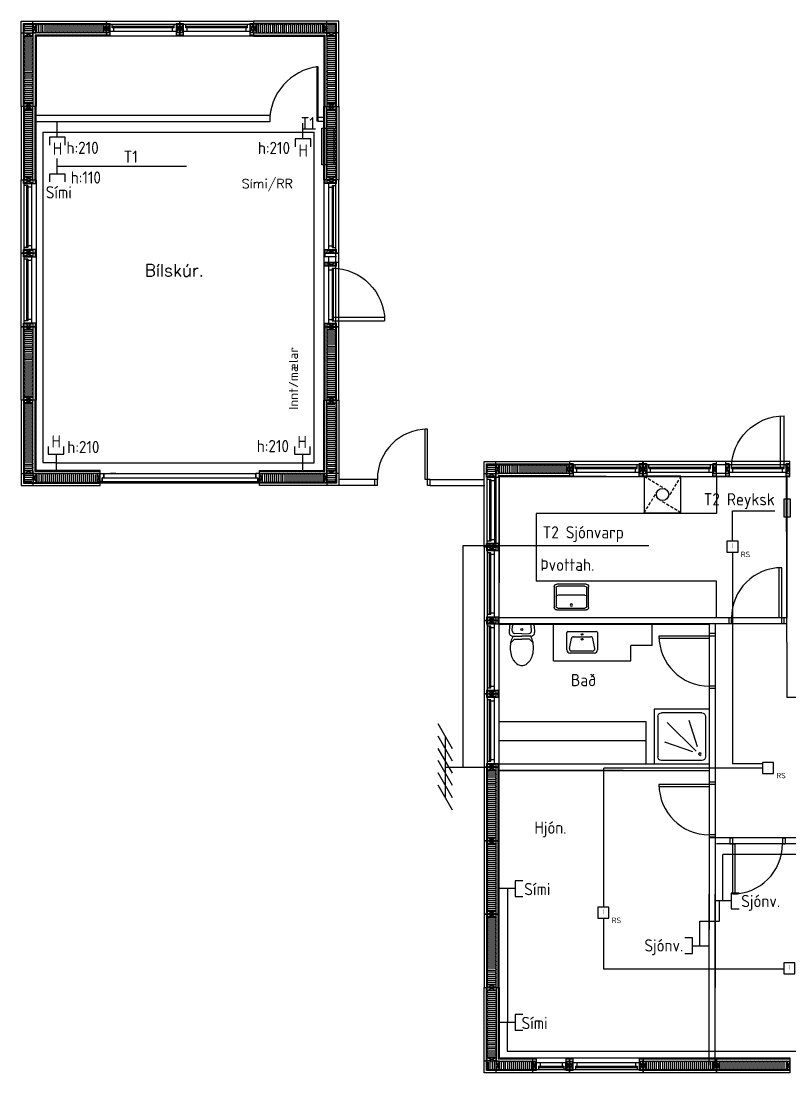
# Model space of a CAD drawing. Header units: inches. Extents: x -533180 to -137302, y 73174 to 405541.
# Drawn here: x -320145 to -307585, y 86138 to 103328 of the extents above; entities that cross this region are included whole.
import ezdxf

# ---------------------------------------------------------------- set-up
doc = ezdxf.new("R2010")
doc.units = ezdxf.units.IN
doc.header["$LTSCALE"] = 100
doc.header["$MEASUREMENT"] = 0
doc.linetypes.add('DASHED', pattern=[0.75, 0.5, -0.25])
doc.layers.get('0').update_dxf_attribs({"linetype": 'CONTINUOUS'})
doc.layers.get('DEFPOINTS').update_dxf_attribs({"linetype": 'CONTINUOUS'})
for name, color, linetype in [('A-INNRE', 2, 'CONTINUOUS'), ('DETAIL', 2, 'CONTINUOUS'), ('GLU_SNID', 7, 'CONTINUOUS'), ('GLUGGAR', 1, 'CONTINUOUS'), ('HUSGOGN', 2, 'CONTINUOUS'), ('INNIH', 6, 'CONTINUOUS'), ('INNIVEGGIR', 2, 'CONTINUOUS'), ('LAYER01', 7, 'CONTINUOUS'), ('LAYER10', 7, 'CONTINUOUS'), ('MÁLSETNING', 240, 'CONTINUOUS'), ('RAFLAGNIR', 4, 'CONTINUOUS'), ('Smáatriði', 4, 'CONTINUOUS'), ('Smáspenna', 7, 'CONTINUOUS'), ('SNI-DEI', 7, 'CONTINUOUS'), ('TAFLAOGSNID', 7, 'CONTINUOUS'), ('TEKST', 2, 'CONTINUOUS'), ('TEKSTI', 2, 'CONTINUOUS'), ('TIMBUR-EINING', 2, 'CONTINUOUS'), ('ULL', 6, 'CONTINUOUS'), ('UTVEGGIR', 2, 'CONTINUOUS'), ('VEGGIR', 1, 'CONTINUOUS'), ('VINDUER', 1, 'CONTINUOUS')]:
    doc.layers.add(name, color=color, linetype=linetype)
doc.layers.get('LAYER01').off()
doc.layers.get('MÁLSETNING').off()
doc.styles.add('ICAD-1', font='simplex', dxfattribs={"height": 200})
doc.styles.add('ROMANS', font='romans.shx', dxfattribs={"height": 200})
doc.styles.get("Standard").update_dxf_attribs({"font": 'isocp.shx'})

# ---------------------------------------------------------------- blocks, each defined once
blk = doc.blocks.new('HURDIR')
at = {"layer": 'INNIH', "color": 2}
for p, q in [((-100, 0), (-100, -80)), ((0, 0), (-100, 0)), ((0, 0), (0, -40)), ((-920, -40), (-920, -80)), ((-100, -40), (-920, -40)), ((-100, -80), (-920, -80)), ((0, -40), (-100, -40)), ((-100, -860), (-100, -900)), ((0, -860), (-100, -860)), ((0, -900), (-100, -900)), ((0, -860), (0, -900))]:
    blk.add_line(p, q, dxfattribs=at)
blk.add_arc((-100, -40), 820, 180, 270, dxfattribs=at)
blk = doc.blocks.new('SVG')
for p, q in [((-280, -40), (-280, 300)), ((-250, -20), (-250, 280)), ((-240, 340), (240, 340)), ((-220, 310), (220, 310)), ((250, 280), (250, -20)), ((280, 300), (280, -40)), ((-220, 163), (220, 163)), ((240, -80), (-240, -80)), ((220, -50), (-220, -50))]:
    blk.add_line(p, q)
blk.add_circle((0, 0), 20)
for centre, radius, start, end in [((-240, 300), 40, 90, 180), ((-220, 280), 30, 90, 180), ((220, 280), 30, 0, 90), ((240, 300), 40, 0, 90), ((-220, 133), 30, 90, 180), ((220, 133), 30, 0, 90), ((-240, -40), 40, 180, 270), ((-220, -20), 30, 180, 270), ((220, -20), 30, 270, 360), ((240, -40), 40, 270, 360)]:
    blk.add_arc(centre, radius, start, end)
blk = doc.blocks.new('EIN-200')
for p, q in [((177, 91), (23, 91)), ((177, 46), (23, 46))]:
    blk.add_line(p, q)
for centre, start, end in [((23, 68), 90, 270), ((177, 23), 270, 90)]:
    blk.add_arc(centre, 22.8, start, end)
blk = doc.blocks.new('EIN1200')
at = {"layer": 'TIMBUR-EINING'}
for p, q in [((0, 245), (1200, 245)), ((0, 0), (0, 245)), ((0, 195), (1200, 195)), ((50, 50), (50, 195)), ((1150, 195), (1150, 50)), ((1200, 245), (1200, 0)), ((1200, 50), (0, 50)), ((1200, 0), (0, 0))]:
    blk.add_line(p, q, dxfattribs=at)
at = {"layer": 'ULL'}
for p, q in [((0, 230), (1200, 230)), ((0, 195), (50, 50)), ((50, 195), (0, 50)), ((1102, 178), (1102, 66)), ((1135, 178), (1135, 66)), ((1150, 195), (1200, 50)), ((1200, 195), (1150, 50)), ((1200, 38), (0, 38))]:
    blk.add_line(p, q, dxfattribs=at)
for centre, start, end in [((1151, 178), 94.421, 180), ((1118, 66), 180, 0)]:
    blk.add_arc(centre, 16.4, start, end, dxfattribs=at)
at = {"layer": 'ULL', "color": 1, "linetype": 'Continuous', "xscale": 0.7200000000000001, "yscale": 0.7200000000000001, "zscale": 0.7200000000000001, "rotation": 90}
for p in [(118, 50), (184, 50), (249, 50), (315, 50), (381, 50), (446, 50), (512, 50), (577, 50), (643, 50), (709, 50), (774, 50), (840, 50), (905, 50), (971, 50), (1036, 50), (1102, 50)]:
    blk.add_blockref('EIN-200', p, dxfattribs=at)
blk = doc.blocks.new('EIN1200-GL')
at = {"layer": 'GLU_SNID', "color": 2}
for p, q in [((60, 38), (60, 245)), ((1140, 245), (1140, 38)), ((60, 170), (1140, 170)), ((1140, 50), (60, 50))]:
    blk.add_line(p, q, dxfattribs=at)
at = {"layer": 'TIMBUR-EINING'}
for p, q in [((0, 245), (1200, 245)), ((0, 0), (0, 245)), ((0, 195), (60, 195)), ((1140, 195), (1200, 195)), ((1200, 245), (1200, 0)), ((1200, 50), (0, 50)), ((1200, 0), (0, 0))]:
    blk.add_line(p, q, dxfattribs=at)
at = {"layer": 'TIMBUR-EINING', "color": 2}
for p, q in [((50, 50), (50, 195)), ((1150, 195), (1150, 50))]:
    blk.add_line(p, q, dxfattribs=at)
at = {"layer": 'ULL'}
for p, q in [((0, 230), (60, 230)), ((0, 195), (50, 50)), ((50, 195), (0, 50)), ((1140, 230), (1200, 230)), ((1150, 195), (1200, 50)), ((1200, 195), (1150, 50)), ((60, 38), (0, 38)), ((95, 110), (1105, 110)), ((95, 110), (95, 50)), ((95, 90), (1105, 90)), ((120, 170), (120, 110)), ((1080, 170), (1080, 110)), ((1105, 110), (1105, 50)), ((1200, 38), (1140, 38))]:
    blk.add_line(p, q, dxfattribs=at)
blk = doc.blocks.new('EIN1050-HURÐ')
at = {"layer": 'GLU_SNID', "color": 2}
for p, q in [((60, 38), (60, 245)), ((990, 245), (990, 38)), ((990, 50), (0, 50)), ((60, 170), (990, 170)), ((895, 110), (895, -750)), ((955, 110), (955, -750))]:
    blk.add_line(p, q, dxfattribs=at)
at = {"layer": 'GLU_SNID', "color": 1}
for p, q in [((95, 110), (95, 50)), ((955, 110), (955, 50))]:
    blk.add_line(p, q, dxfattribs=at)
at = {"layer": 'GLU_SNID', "color": 2}
blk.add_arc((955, 110), 860, 180, 270, dxfattribs=at)
at = {"layer": 'TIMBUR-EINING'}
for p, q in [((0, 245), (1050, 245)), ((0, 0), (0, 245)), ((0, 195), (60, 195)), ((990, 195), (1050, 195)), ((1050, 245), (1050, 0)), ((1050, 50), (0, 50)), ((1050, 0), (0, 0))]:
    blk.add_line(p, q, dxfattribs=at)
at = {"layer": 'TIMBUR-EINING', "color": 2}
for p, q in [((50, 50), (50, 195)), ((1000, 195), (1000, 50))]:
    blk.add_line(p, q, dxfattribs=at)
at = {"layer": 'ULL'}
for p, q in [((0, 230), (60, 230)), ((0, 195), (50, 50)), ((50, 195), (0, 50)), ((990, 230), (1050, 230)), ((1000, 195), (1050, 50)), ((1050, 195), (1000, 50)), ((60, 38), (0, 38)), ((95, 110), (955, 110)), ((95, 90), (955, 90)), ((120, 170), (120, 110)), ((930, 170), (930, 110)), ((1050, 38), (990, 38))]:
    blk.add_line(p, q, dxfattribs=at)
blk = doc.blocks.new('VSG')
for p, q in [((-41, 201), (67, 207)), ((240, 182), (180, 122)), ((-70, 0), (-70, 171)), ((-70, 0), (-70, -171)), ((40, 157), (-42, 152)), ((90, 0), (83, 119)), ((90, 0), (83, -119)), ((130, 147), (130, 0)), ((130, -147), (130, 0)), ((180, 122), (180, 0)), ((180, -122), (180, 0)), ((40, -157), (-42, -152)), ((244, -186), (180, -122)), ((-41, -201), (67, -207))]:
    blk.add_line(p, q)
blk.add_circle((20, 0), 15)
for centre, radius, start, end in [((-40, 171), 30, 92.8624, 180), ((70, 147), 60, 0, 92.8624), ((286, -127), 313, 105.1833, 119.9932), ((320, -251), 441, 90, 105.1833), ((320, -251), 441, 74.8167, 90), ((354, -127), 313, 56.7683, 74.8167), ((-40, 122), 30, 93.5763, 180), ((43, 117), 40, 3.5763, 93.5763), ((405, -49), 219, 32.3019, 56.7683), ((483, 0), 127, 0, 32.3019), ((483, 0), 127, 327.6981, 0), ((-40, -122), 30, 180, 266.4237), ((-40, -171), 30, 180, 267.1376), ((43, -117), 40, 266.4237, 356.4237), ((70, -147), 60, 267.1376, 0), ((305, 156), 348, 239.6886, 254.8167), ((354, 127), 313, 285.1833, 303.2317), ((405, 49), 219, 303.2317, 327.6981), ((301, 139), 329, 254.8167, 273.3588), ((320, 251), 441, 270, 285.1833)]:
    blk.add_arc(centre, radius, start, end)
blk = doc.blocks.new('HL560G')
for p, q in [((-280, -130), (-280, 210)), ((-220, 270), (220, 270)), ((-192, 230), (192, 230)), ((280, 210), (280, -130)), ((-232, 183), (-196, -17)), ((232, 183), (196, -17)), ((260, -150), (-260, -150)), ((157, -50), (-157, -50))]:
    blk.add_line(p, q)
for centre, radius in [((0, 0), 17.5), ((0, -95), 15)]:
    blk.add_circle(centre, radius)
for centre, radius, start, end in [((-220, 210), 60, 90, 180), ((-192, 190), 40, 90, 190), ((192, 190), 40, 350, 90), ((220, 210), 60, 0, 90), ((-260, -130), 20, 180, 270), ((-157, -10), 40, 190, 270), ((157, -10), 40, 270, 350), ((260, -130), 20, 270, 360)]:
    blk.add_arc(centre, radius, start, end)
blk = doc.blocks.new('POSTUR')
at = {"layer": 'ULL'}
for p, q in [((0, 0), (0, 130)), ((0, 130), (60, 130)), ((30, 0), (0, 0)), ((30, 60), (30, 0)), ((60, 60), (30, 60)), ((30, 0), (30, 60)), ((60, 60), (30, 60)), ((60, 130), (60, 60)), ((60, 60), (60, 130))]:
    blk.add_line(p, q, dxfattribs=at)
blk = doc.blocks.new('EIN1200-1200-UDHORN')
at = {"layer": 'TIMBUR-EINING'}
for p, q in [((-1395, 0), (-1395, 1395)), ((-1395, 1395), (-1150, 1395)), ((-1345, 50), (-1345, 1395)), ((-1200, 1395), (-1200, 195)), ((-1150, 1395), (-1150, 245)), ((-1345, 1345), (-1200, 1345)), ((-1150, 195), (-1395, 195)), ((-1200, 245), (-1345, 245)), ((-1200, 0), (-1200, 245)), ((-1200, 195), (0, 195)), ((-1150, 245), (0, 245)), ((-1150, 50), (-1150, 195)), ((-50, 195), (-50, 50)), ((0, 245), (0, 0)), ((0, 0), (-1395, 0)), ((0, 50), (-1345, 50))]:
    blk.add_line(p, q, dxfattribs=at)
at = {"layer": 'ULL'}
for p, q in [((-1357, 38), (-1357, 1395)), ((-1200, 1395), (-1345, 1345)), ((-1200, 1345), (-1345, 1395)), ((-1165, 1395), (-1165, 230)), ((-1200, 245), (-1345, 195)), ((-1200, 195), (-1345, 245)), ((-1217, 293), (-1329, 293)), ((-1217, 260), (-1329, 260)), ((-1200, 195), (-1150, 50)), ((-1150, 195), (-1200, 50)), ((-1165, 230), (0, 230)), ((-98, 178), (-98, 66)), ((-65, 178), (-65, 66)), ((-50, 195), (0, 50)), ((0, 195), (-50, 50)), ((0, 38), (-1357, 38))]:
    blk.add_line(p, q, dxfattribs=at)
for centre, start, end in [((-1329, 277), 90, 270), ((-49, 178), 94.421, 180), ((-82, 66), 180, 0)]:
    blk.add_arc(centre, 16.4, start, end, dxfattribs=at)
at = {"layer": 'ULL', "color": 1}
blk.add_arc((-1217, 244), 16.4, 4.421, 90, dxfattribs=at)
at = {"layer": 'ULL', "color": 1, "linetype": 'Continuous', "xscale": 0.7200000000000001, "yscale": 0.7200000000000001, "zscale": 0.7200000000000001}
for p in [(-1345, 1277), (-1345, 1211), (-1345, 1146), (-1345, 1080), (-1345, 1014), (-1345, 949), (-1345, 883), (-1345, 818), (-1345, 752), (-1345, 686), (-1345, 621), (-1345, 555), (-1345, 490), (-1345, 424), (-1345, 359), (-1345, 293)]:
    blk.add_blockref('EIN-200', p, dxfattribs=at)
at = {"layer": 'ULL', "color": 1, "linetype": 'Continuous', "xscale": 0.7200000000000001, "yscale": 0.7200000000000001, "zscale": 0.7200000000000001, "rotation": 90}
for p in [(-1267, 50), (-1201, 50), (-1082, 50), (-1016, 50), (-951, 50), (-885, 50), (-819, 50), (-754, 50), (-688, 50), (-623, 50), (-557, 50), (-491, 50), (-426, 50), (-360, 50), (-295, 50), (-229, 50), (-164, 50), (-98, 50)]:
    blk.add_blockref('EIN-200', p, dxfattribs=at)
blk = doc.blocks.new('SB_900')
for p, q in [((0, 0), (0, -900)), ((900, 0), (0, 0)), ((900, 0), (900, -900)), ((60, -120), (60, -780)), ((780, -60), (120, -60)), ((840, -120), (840, -780)), ((366, -732), (210, -270)), ((680, -689), (216, -212)), ((720, -334), (292, -196)), ((780, -840), (120, -840)), ((900, -900), (0, -900))]:
    blk.add_line(p, q)
blk.add_circle((167, -151), 21.6)
for centre, start, end in [((120, -120), 90, 180), ((780, -120), 0, 90), ((120, -780), 180, 270), ((780, -780), 270, 0)]:
    blk.add_arc(centre, 60, start, end)
blk = doc.blocks.new('TVVEL')
at = {"linetype": 'DASHED'}
for p, q in [((0, 600), (352, 385)), ((600, 600), (385, 248)), ((0, 0), (215, 352)), ((600, 0), (248, 215))]:
    blk.add_line(p, q, dxfattribs=at)
for p, q in [((600, 600), (0, 600)), ((0, 600), (0, 0)), ((600, 0), (600, 600)), ((0, 0), (600, 0))]:
    blk.add_line(p, q)
blk.add_circle((300, 300), 100)
blk = doc.blocks.new('EIN1200-1200-UDH-GL')
at = {"layer": 'GLU_SNID', "color": 2}
for p, q in [((-1313, 2191), (-1520, 2191)), ((-1508, 2191), (-1508, 1111)), ((-1388, 1111), (-1388, 2191)), ((-1520, 1111), (-1313, 1111))]:
    blk.add_line(p, q, dxfattribs=at)
at = {"layer": 'TIMBUR-EINING'}
for p, q in [((-1558, 2251), (-1558, 856)), ((-1313, 2251), (-1558, 2251)), ((-1508, 2251), (-1508, 906)), ((-1363, 1051), (-1363, 2251)), ((-1313, 1101), (-1313, 2251)), ((-1363, 2201), (-1508, 2201)), ((-1558, 1051), (-1313, 1051)), ((-1508, 1101), (-1363, 1101)), ((-1363, 1101), (-1363, 856)), ((-163, 1051), (-1363, 1051)), ((-163, 1101), (-1313, 1101)), ((-1313, 1051), (-1313, 906)), ((-213, 906), (-213, 1051)), ((-163, 856), (-163, 1101)), ((-1508, 906), (-163, 906)), ((-1558, 856), (-163, 856))]:
    blk.add_line(p, q, dxfattribs=at)
at = {"layer": 'TIMBUR-EINING', "color": 1}
blk.add_line((-1520, 2251), (-1520, 2191), dxfattribs=at)
at = {"layer": 'TIMBUR-EINING', "color": 2}
for p, q in [((-1363, 2201), (-1508, 2201)), ((-1508, 1101), (-1363, 1101))]:
    blk.add_line(p, q, dxfattribs=at)
at = {"layer": 'ULL'}
for p, q in [((-1363, 2201), (-1508, 2251)), ((-1363, 2251), (-1508, 2201)), ((-1328, 2191), (-1328, 2251)), ((-1448, 2156), (-1508, 2156)), ((-1468, 1146), (-1468, 2156)), ((-1448, 1146), (-1448, 2156)), ((-1388, 2131), (-1448, 2131)), ((-1520, 1111), (-1520, 894)), ((-1448, 1146), (-1508, 1146)), ((-1363, 1051), (-1508, 1101)), ((-1363, 1101), (-1508, 1051)), ((-1388, 1171), (-1448, 1171)), ((-1313, 1051), (-1363, 906)), ((-1363, 1051), (-1313, 906)), ((-1328, 1086), (-1328, 1111)), ((-163, 1086), (-1328, 1086)), ((-1298, 1033), (-1298, 922)), ((-1266, 1033), (-1266, 922)), ((-163, 1051), (-213, 906)), ((-213, 1051), (-163, 906)), ((-1520, 894), (-163, 894))]:
    blk.add_line(p, q, dxfattribs=at)
for centre, start, end in [((-1315, 1033), 0, 85.579), ((-1282, 922), 180, 0)]:
    blk.add_arc(centre, 16.4, start, end, dxfattribs=at)
at = {"layer": 'ULL', "color": 1, "linetype": 'Continuous', "xscale": -0.7200000000000001, "yscale": 0.7200000000000001, "zscale": 0.7200000000000001}
for p, rotation in [((-1508, 1050), 180), ((-1266, 906), 270), ((-1200, 906), 270), ((-1134, 906), 270), ((-1069, 906), 270), ((-1003, 906), 270), ((-938, 906), 270), ((-872, 906), 270), ((-806, 906), 270), ((-741, 906), 270), ((-675, 906), 270), ((-610, 906), 270), ((-544, 906), 270), ((-479, 906), 270), ((-413, 906), 270), ((-347, 906), 270), ((-282, 906), 270), ((-1508, 984), 180)]:
    blk.add_blockref('EIN-200', p, dxfattribs=dict(at, rotation=rotation))
blk = doc.blocks.new('EIN600-GL')
at = {"layer": 'GLU_SNID', "color": 2}
for p, q in [((60, 38), (60, 245)), ((540, 245), (540, 38)), ((60, 170), (540, 170)), ((540, 50), (60, 50))]:
    blk.add_line(p, q, dxfattribs=at)
at = {"layer": 'TIMBUR-EINING'}
for p, q in [((0, 245), (600, 245)), ((0, 0), (0, 245)), ((0, 195), (60, 195)), ((540, 195), (600, 195)), ((600, 245), (600, 0)), ((600, 50), (0, 50)), ((600, 0), (0, 0))]:
    blk.add_line(p, q, dxfattribs=at)
at = {"layer": 'TIMBUR-EINING', "color": 2}
for p, q in [((50, 50), (50, 195)), ((550, 195), (550, 50))]:
    blk.add_line(p, q, dxfattribs=at)
at = {"layer": 'ULL'}
for p, q in [((0, 230), (60, 230)), ((0, 195), (50, 50)), ((50, 195), (0, 50)), ((540, 230), (600, 230)), ((550, 195), (600, 50)), ((600, 195), (550, 50)), ((60, 38), (0, 38)), ((95, 110), (505, 110)), ((95, 110), (95, 50)), ((95, 90), (505, 90)), ((120, 170), (120, 110)), ((480, 170), (480, 110)), ((505, 110), (505, 50)), ((600, 38), (540, 38))]:
    blk.add_line(p, q, dxfattribs=at)
blk = doc.blocks.new('SHUSTAF-G1')
at = {"layer": 'LAYER10', "color": 7, "linetype": 'Continuous'}
blk.add_lwpolyline([(1152, 1270), (1152, 1240), (1142, 1240), (1142, 1270)], close=True, dxfattribs=at)
for points in [[(1152, 1270), (1142, 1270), (1142, 1240)], [(1152, 1270), (1152, 1240), (1142, 1240)]]:
    blk.add_solid(points, dxfattribs=at)
blk = doc.blocks.new('Shustafl')
at = {"layer": 'LAYER10'}
blk.add_blockref('SHUSTAF-G1', (-1145, -1255), dxfattribs=at)
blk = doc.blocks.new('Loftn')
at = {"layer": 'TAFLAOGSNID', "color": 0, "linetype": 'Continuous'}
for points in [[(-1469, -465), (-1062, -230)], [(-1269, -465), (-862, -230)], [(-1069, -465), (-662, -230)], [(-869, -465), (-462, -230)], [(-669, -465), (-262, -230)], [(-469, -465), (-62, -230)], [(-1266, -348), (-266, -348)], [(-766, -348), (-766, -990)]]:
    blk.add_lwpolyline(points, dxfattribs=at)
blk = doc.blocks.new('RSKINJ-G1')
at = {"layer": 'LAYER10', "color": 7, "linetype": 'Continuous'}
blk.add_lwpolyline([(-27.7, 1575.9), (-27.7, 1557.9), (-9.7, 1557.9), (-9.7, 1575.9)], close=True, dxfattribs=at)
at = {"layer": 'LAYER10', "color": 7, "linetype": 'Continuous', "const_width": 0.25}
blk.add_lwpolyline([(-18.7, 1572.5), (-18.7, 1564.6)], dxfattribs=at)
at = {"layer": 'LAYER10', "color": 7, "linetype": 'Continuous', "const_width": 0.125}
blk.add_lwpolyline([(-18.9, 1561.2, 1), (-18.4, 1561.2, 1)], format="xyb", close=True, dxfattribs=at)
at = {"layer": 'LAYER10', "color": 1, "linetype": 'Continuous'}
blk.add_text('RS', height=9, dxfattribs=at).set_placement((-5.2, 1550))
blk = doc.blocks.new('Rskinj')
at = {"layer": 'LAYER01'}
blk.add_blockref('RSKINJ-G1', (14, -1565), dxfattribs=at)

msp = doc.modelspace()

# ---------------------------------------------------------------- linework, layer by layer
at = {"layer": 'DEFPOINTS', "color": 0, "linetype": 'ByBlock'}
msp.add_point((-316250.4, 95932.7), dxfattribs=at)
at = {"layer": 'GLU_SNID', "color": 2}
for p, q in [((-314993.4, 99472.7), (-315200.4, 99472.7)), ((-315125.4, 99472.7), (-315125.4, 98392.7)), ((-315005.4, 98392.7), (-315005.4, 99472.7))]:
    msp.add_line(p, q, dxfattribs=at)
at = {"layer": 'GLUGGAR'}
for p, q in [((-318594.3, 95932.7), (-318683.7, 95932.7)), ((-316250.4, 95782.7), (-316250.4, 95932.7))]:
    msp.add_line(p, q, dxfattribs=at)
at = {"layer": 'INNIVEGGIR'}
for p, q in [((-315306.5, 101691.5), (-315306.5, 102590.2)), ((-315292.6, 101682.7), (-315292.6, 102581.5)), ((-316083, 101782.7), (-319910.7, 101782.7)), ((-316083, 101682.7), (-319910.7, 101682.7)), ((-315292.1, 101757.6), (-315214.2, 101757.6)), ((-315292.1, 101690.9), (-315203.1, 101690.9)), ((-307645.1, 95882.7), (-307634, 92274.5)), ((-312335.4, 91882.4), (-309940.8, 91882.4)), ((-309940.8, 91882.4), (-309940.8, 91184.6)), ((-309940.8, 91567.9), (-312335.4, 91567.9))]:
    msp.add_line(p, q, dxfattribs=at)
msp.add_arc((-315183, 101688.2), 900, 96.99944, 180.34832, dxfattribs=at)
at = {"layer": 'RAFLAGNIR', "color": 2}
for p, q in [((-314364.5, 95837.7), (-314953.7, 95837.7)), ((-313464.5, 95837.7), (-312582.4, 95837.7)), ((-314364.5, 95737.7), (-314955.4, 95737.7)), ((-313464.5, 95737.7), (-312566.9, 95737.7))]:
    msp.add_line(p, q, dxfattribs=at)
at = {"layer": 'Smáatriði', "lineweight": 30}
for p, q in [((-308521.7, 94823.9), (-308521.7, 95325.2)), ((-308521.7, 95325.2), (-307832.8, 95325.2)), ((-308524.5, 94644.7), (-308524.5, 91191.4)), ((-310627.3, 88848.7), (-310627.3, 91116.5)), ((-308033.7, 91116.5), (-310627.3, 91116.5)), ((-308028.6, 91191.4), (-308524.5, 91191.4)), ((-310629.1, 88665.9), (-310629.1, 87835.7)), ((-307686, 87835.7), (-310629.1, 87835.7))]:
    msp.add_line(p, q, dxfattribs=at)
at = {"layer": 'Smáatriði'}
for p, q in [((-311446.4, 92874.5), (-311446.4, 93474.5)), ((-309834, 93124.5), (-309834, 93474.5)), ((-310184, 92874.5), (-310184, 93124.5)), ((-309834, 93124.5), (-310184, 93124.5)), ((-311446.4, 92874.5), (-310184, 92874.5))]:
    msp.add_line(p, q, dxfattribs=at)
at = {"layer": 'Smáspenna', "lineweight": 30}
for p, q in [((-319553.6, 101428.3), (-319553.6, 101684.3)), ((-315539.7, 101402.2), (-315539.7, 101658.2)), ((-319425.6, 101428.3), (-319681.6, 101428.3)), ((-319681.6, 101428.3), (-319681.6, 101300.3)), ((-319425.6, 101300.3), (-319425.6, 101428.3)), ((-315411.7, 101402.2), (-315667.7, 101402.2)), ((-315667.7, 101402.2), (-315667.7, 101274.2)), ((-315411.7, 101274.2), (-315411.7, 101402.2)), ((-319553.6, 100827.1), (-319553.6, 101083.1)), ((-319425.6, 100827.1), (-319681.6, 100827.1)), ((-319681.6, 100827.1), (-319681.6, 100699.1)), ((-319425.6, 100699.1), (-319425.6, 100827.1)), ((-319700.2, 96377.5), (-319700.2, 96249.5)), ((-319444.2, 96249.5), (-319444.2, 96377.5)), ((-315676, 96377.5), (-315676, 96249.5)), ((-315420, 96249.5), (-315420, 96377.5)), ((-319700.2, 96249.5), (-319444.2, 96249.5)), ((-319572.2, 96249.5), (-319572.2, 95993.5)), ((-315676, 96249.5), (-315420, 96249.5)), ((-315548, 96249.5), (-315548, 95993.5)), ((-311945.7, 89278.5), (-312073.7, 89278.5)), ((-312073.7, 89278.5), (-312073.7, 89022.5)), ((-312073.7, 89150.5), (-312329.7, 89150.5)), ((-312200, 89151.3), (-312200, 86962.9)), ((-308415.8, 89077.6), (-308543.8, 89077.6)), ((-308543.8, 89077.6), (-308543.8, 88821.6)), ((-312073.7, 89022.5), (-311945.7, 89022.5)), ((-308543.8, 88949.6), (-308799.8, 88949.6)), ((-308543.8, 88821.6), (-308415.8, 88821.6)), ((-309175.1, 88343.3), (-309303.1, 88343.3)), ((-309175.1, 88087.3), (-309175.1, 88343.3)), ((-309175.1, 88215.3), (-308919.1, 88215.3)), ((-309303.1, 88087.3), (-309175.1, 88087.3)), ((-311945.7, 87090.6), (-312073.7, 87090.6)), ((-312073.7, 87090.6), (-312073.7, 86834.6)), ((-312073.7, 86962.6), (-312329.7, 86962.6)), ((-312202.3, 86965.3), (-312202.3, 86496)), ((-312073.7, 86834.6), (-311945.7, 86834.6)), ((-312202.3, 86496), (-306598.7, 86496))]:
    msp.add_line(p, q, dxfattribs=at)
at = {"layer": 'Smáspenna', "color": 80, "lineweight": 30}
for p, q in [((-319789.2, 101509.8), (-319789.2, 96112.3)), ((-319789.2, 101509.8), (-315356.4, 101509.8)), ((-315539.1, 101564.3), (-315336.9, 101564.3)), ((-315356.4, 96110.6), (-315356.4, 101509.8)), ((-319553.1, 100956.2), (-317440.9, 100956.2)), ((-319789.2, 96112.3), (-319574.4, 96112.3)), ((-319572.2, 96110.6), (-315550.2, 96110.6)), ((-315550.2, 96110.6), (-315356.4, 96110.6))]:
    msp.add_line(p, q, dxfattribs=at)
at = {"layer": 'Smáspenna', "color": 142, "lineweight": 30}
for p, q in [((-312923.6, 91134.3), (-312923.6, 94756.6)), ((-312923.6, 94756.6), (-309889.2, 94756.6)), ((-308679.2, 88950.3), (-308679.2, 89706.8)), ((-307054.1, 89706.8), (-308679.2, 89706.8)), ((-308733.2, 88619.6), (-308733.2, 88948.5)), ((-309058.2, 88216.7), (-309058.2, 88619.6)), ((-309058.2, 88619.6), (-308733.2, 88619.6))]:
    msp.add_line(p, q, dxfattribs=at)
at = {"layer": 'SNI-DEI', "color": 1}
for p, q in [((-319950.4, 97082.7), (-320095.4, 97132.7)), ((-319950.4, 97132.7), (-320095.4, 97082.7)), ((-312385.1, 87532.7), (-312530.1, 87482.7)), ((-312385.1, 87482.7), (-312530.1, 87532.7)), ((-312385.1, 86382.7), (-312530.1, 86332.7)), ((-312385.1, 86332.7), (-312530.1, 86382.7)), ((-312385.1, 86332.7), (-312335.1, 86187.7)), ((-312335.1, 86332.7), (-312385.1, 86187.7)), ((-311235.1, 86332.7), (-311185.1, 86187.7)), ((-311185.1, 86332.7), (-311235.1, 86187.7))]:
    msp.add_line(p, q, dxfattribs=at)
at = {"layer": 'TEKST'}
for p, q in [((-308635.1, 96127.7), (-308785.1, 96127.7)), ((-308635.1, 96077.7), (-308785.1, 96077.7)), ((-308635.1, 95932.7), (-308785.1, 95932.7)), ((-310802.8, 95882.7), (-307632.8, 95882.7)), ((-308635.1, 95882.7), (-308785.1, 95882.7)), ((-308783, 95882.7), (-308783, 95282.7)), ((-308783, 93576.1), (-308783, 94176.1)), ((-309504, 86382.7), (-308904, 86382.7))]:
    msp.add_line(p, q, dxfattribs=at)
for points in [[(-310585.1, 95882.7), (-312332.3, 95882.7), (-312332.3, 94147.7)], [(-311185.1, 95882.7), (-312332.3, 95882.7), (-312332.3, 94175.7)], [(-309985.1, 95882.7), (-307635.6, 95882.7), (-307635.6, 94732.7)], [(-308783, 95282.7), (-311732.3, 95282.7), (-311732.3, 94175.7)]]:
    msp.add_lwpolyline(points, dxfattribs=at)
for points in [[(-312332.3, 95882.7), (-307634, 95882.7), (-307634, 93576.1), (-312332.3, 93576.1)], [(-312335.1, 93472.7), (-308904, 93472.7), (-308904, 91182.7), (-312335.1, 91182.7)]]:
    msp.add_lwpolyline(points, close=True, dxfattribs=at)
at = {"layer": 'TEKSTI'}
for p, q in [((-308783, 94176.1), (-311732.3, 94176.1)), ((-307634, 93576.1), (-312335.1, 93576.1)), ((-307634, 93474.5), (-312335.1, 93474.5)), ((-308904, 93474.5), (-308904, 88476.1)), ((-308804, 93474.5), (-308804, 87532.7)), ((-305088.1, 92274.5), (-307634, 92274.5)), ((-308904, 91182.7), (-312335.1, 91182.7)), ((-312335.1, 90482.7), (-312335.1, 91082.7)), ((-312335.1, 91082.7), (-308904, 91082.7)), ((-310306.8, 91082.7), (-312335.1, 91082.7)), ((-306264, 89982.7), (-308904, 89982.7)), ((-303864, 89882.7), (-308783, 89882.7)), ((-308904, 86382.7), (-308904, 88732.7))]:
    msp.add_line(p, q, dxfattribs=at)
at = {"layer": 'TIMBUR-EINING'}
for p, q in [((-314955.4, 99532.7), (-315200.4, 99532.7)), ((-315200.4, 99532.7), (-315200.4, 98332.7)), ((-315005.4, 98332.7), (-315005.4, 99532.7)), ((-314955.4, 98332.7), (-314955.4, 99532.7)), ((-320145.4, 97132.7), (-320145.4, 95737.7)), ((-319900.4, 97132.7), (-320145.4, 97132.7)), ((-320095.4, 97132.7), (-320095.4, 95787.7)), ((-319950.4, 95932.7), (-319950.4, 97132.7)), ((-319900.4, 95982.7), (-319900.4, 97132.7)), ((-315200.4, 95982.7), (-315200.4, 97132.7)), ((-315200.4, 97132.7), (-314955.4, 97132.7)), ((-315150.4, 95932.7), (-315150.4, 97132.7)), ((-315005.4, 97132.7), (-315005.4, 95787.7)), ((-314955.4, 97132.7), (-314955.4, 95737.7)), ((-319950.4, 97082.7), (-320095.4, 97082.7)), ((-315150.4, 97082.7), (-315005.4, 97082.7)), ((-320145.4, 95932.7), (-319900.4, 95932.7)), ((-320095.4, 95982.7), (-319950.4, 95982.7)), ((-319950.4, 95982.7), (-319950.4, 95737.7)), ((-318850.4, 95932.7), (-319950.4, 95932.7)), ((-318850.4, 95982.7), (-319900.4, 95982.7)), ((-319900.4, 95932.7), (-319900.4, 95787.7)), ((-318900.4, 95787.7), (-318900.4, 95932.7)), ((-318850.4, 95737.7), (-318850.4, 95982.7)), ((-316250.4, 95982.7), (-315200.4, 95982.7)), ((-316250.4, 95737.7), (-316250.4, 95982.7)), ((-316250.4, 95932.7), (-315150.4, 95932.7)), ((-316200.4, 95787.7), (-316200.4, 95932.7)), ((-314955.4, 95932.7), (-315200.4, 95932.7)), ((-315200.4, 95932.7), (-315200.4, 95787.7)), ((-315005.4, 95982.7), (-315150.4, 95982.7)), ((-315150.4, 95982.7), (-315150.4, 95737.7)), ((-320095.4, 95787.7), (-318850.4, 95787.7)), ((-315005.4, 95787.7), (-316250.4, 95787.7)), ((-320145.4, 95737.7), (-318850.4, 95737.7)), ((-314955.4, 95737.7), (-316250.4, 95737.7)), ((-312580.1, 86137.7), (-312580.1, 87532.7)), ((-312580.1, 87532.7), (-312335.1, 87532.7)), ((-312530.1, 86187.7), (-312530.1, 87532.7)), ((-312385.1, 87532.7), (-312385.1, 86332.7)), ((-312335.1, 87532.7), (-312335.1, 86382.7)), ((-312530.1, 87482.7), (-312385.1, 87482.7)), ((-312335.1, 86332.7), (-312580.1, 86332.7)), ((-312385.1, 86382.7), (-312530.1, 86382.7)), ((-312385.1, 86137.7), (-312385.1, 86382.7)), ((-312385.1, 86332.7), (-311785.1, 86332.7)), ((-312335.1, 86382.7), (-311785.1, 86382.7)), ((-312335.1, 86187.7), (-312335.1, 86332.7)), ((-311235.1, 86332.7), (-311235.1, 86187.7)), ((-311185.1, 86382.7), (-311185.1, 86137.7)), ((-311785.1, 86137.7), (-312580.1, 86137.7)), ((-311785.1, 86187.7), (-312530.1, 86187.7))]:
    msp.add_line(p, q, dxfattribs=at)
at = {"layer": 'TIMBUR-EINING', "color": 1}
for p, q in [((-315185.4, 99532.7), (-315185.4, 99472.7)), ((-312542.1, 86175.7), (-312542.1, 87532.7)), ((-312350.1, 87532.7), (-312350.1, 86367.7)), ((-312350.1, 86367.7), (-311785.1, 86367.7)), ((-311785.1, 86175.7), (-312542.1, 86175.7))]:
    msp.add_line(p, q, dxfattribs=at)
at = {"layer": 'ULL'}
for p, q in [((-320107.4, 97132.7), (-320107.4, 95775.7)), ((-319915.4, 95967.7), (-319915.4, 97132.7)), ((-315185.4, 95967.7), (-315185.4, 97132.7)), ((-315150.4, 97082.7), (-315005.4, 97132.7)), ((-315150.4, 97132.7), (-315005.4, 97082.7)), ((-314993.4, 97132.7), (-314993.4, 95775.7)), ((-315133, 97067.6), (-315021.8, 97067.6)), ((-315133, 97034.8), (-315021.8, 97034.8)), ((-319950.4, 95932.7), (-320095.4, 95982.7)), ((-319950.4, 95982.7), (-320095.4, 95932.7)), ((-319900.4, 95932.7), (-319950.4, 95787.7)), ((-319950.4, 95932.7), (-319900.4, 95787.7)), ((-318850.4, 95967.7), (-319915.4, 95967.7)), ((-318900.4, 95932.7), (-316309.7, 95932.7)), ((-318850.4, 95932.7), (-318900.4, 95787.7)), ((-318900.4, 95932.7), (-318850.4, 95787.7)), ((-316250.4, 95932.7), (-316309.7, 95932.7)), ((-316309.7, 95862.7), (-316309.7, 95932.7)), ((-316309.7, 95932.7), (-316309.7, 95862.7)), ((-316250.4, 95967.7), (-315185.4, 95967.7)), ((-316250.4, 95932.7), (-316200.4, 95787.7)), ((-316200.4, 95932.7), (-316250.4, 95787.7)), ((-315200.4, 95932.7), (-315150.4, 95787.7)), ((-315150.4, 95932.7), (-315200.4, 95787.7)), ((-315150.4, 95932.7), (-315005.4, 95982.7)), ((-315150.4, 95982.7), (-315005.4, 95932.7)), ((-320107.4, 95775.7), (-318850.4, 95775.7)), ((-319885.3, 95915.3), (-319885.3, 95804.1)), ((-319852.5, 95915.3), (-319852.5, 95804.1)), ((-318900.4, 95802.7), (-316250.4, 95802.7)), ((-318900.4, 95782.7), (-316200.4, 95782.7)), ((-318815.5, 95862.7), (-316309.7, 95862.7)), ((-316309.7, 95862.7), (-316279.7, 95862.7)), ((-316309.7, 95862.7), (-316279.7, 95862.7)), ((-316279.7, 95862.7), (-316279.7, 95802.7)), ((-314993.4, 95775.7), (-316250.4, 95775.7)), ((-315248.4, 95915.3), (-315248.4, 95804.1)), ((-315215.6, 95915.3), (-315215.6, 95804.1))]:
    msp.add_line(p, q, dxfattribs=at)
at = {"layer": 'ULL', "color": 1}
for p, q in [((-319967.8, 97067.6), (-320079, 97067.6)), ((-319967.8, 97034.8), (-320079, 97034.8)), ((-312402.5, 86430.6), (-312513.7, 86430.6)), ((-312402.5, 86397.8), (-312513.7, 86397.8)), ((-311250.2, 86315.3), (-311250.2, 86204.1))]:
    msp.add_line(p, q, dxfattribs=at)
for centre, start, end in [((-320079, 97051.2), 90, 270), ((-319967.8, 97084), 270, 355.57901), ((-312513.7, 86414.2), 90, 270), ((-312402.5, 86381.4), 4.42099, 90), ((-311233.8, 86315.3), 94.42099, 180), ((-311266.6, 86204.1), 180, 0)]:
    msp.add_arc(centre, 16.4, start, end, dxfattribs=at)
at = {"layer": 'ULL'}
for centre, start, end in [((-315133, 97084), 184.42099, 270), ((-319901.7, 95915.3), 0, 85.57901), ((-315199.2, 95915.3), 94.42099, 180), ((-319868.9, 95804.1), 180, 0), ((-315232, 95804.1), 180, 0)]:
    msp.add_arc(centre, 16.4, start, end, dxfattribs=at)
at = {"layer": 'UTVEGGIR'}
for p, q in [((-308904, 86262.7), (-308904, 89059.9)), ((-308804, 86262.7), (-308804, 89059.9))]:
    msp.add_line(p, q, dxfattribs=at)
at = {"layer": 'VEGGIR'}
msp.add_lwpolyline([(-316200.4, 95932.7), (-315150.4, 95932.7), (-315150.4, 96232.7)], dxfattribs=at)
at = {"layer": 'VINDUER'}
for p, q in [((-316250.4, 95932.7), (-316251.6, 95932.7)), ((-316279.7, 95802.7), (-316279.7, 95862.7))]:
    msp.add_line(p, q, dxfattribs=at)

# ---------------------------------------------------------------- block references
at = {"layer": 'A-INNRE', "rotation": 90}
msp.add_blockref('TVVEL', (-309365.4, 95290.4), dxfattribs=at)
at = {"layer": 'A-INNRE', "xscale": -1}
msp.add_blockref('SVG', (-311154.6, 93783.6), dxfattribs=at)
at = {"layer": 'DETAIL', "color": 3, "xscale": 10, "yscale": 10, "zscale": 10}
for p in [(-308476.2, 94717), (-307895.3, 91102.5), (-310584.6, 88736.6), (-307549.3, 87828.4)]:
    msp.add_blockref('Rskinj', p, dxfattribs=at)
at = {"layer": 'GLUGGAR'}
msp.add_blockref('POSTUR', (-318850.4, 95802.7), dxfattribs=at)
at = {"layer": 'HUSGOGN', "color": 2, "linetype": 'Continuous', "rotation": 270}
msp.add_blockref('VSG', (-311963.4, 93404.5), dxfattribs=at)
at = {"layer": 'HUSGOGN', "color": 2, "linetype": 'Continuous', "xscale": 0.8928571428571429, "yscale": 0.8333333333333334, "zscale": 0.8928571428571429, "rotation": 180}
msp.add_blockref('HL560G', (-310979.7, 93224.6), dxfattribs=at)
at = {"layer": 'HUSGOGN', "color": 2, "linetype": 'Continuous', "xscale": -1, "rotation": 270}
msp.add_blockref('SB_900', (-308904, 91182.7), dxfattribs=at)
at = {"layer": 'INNIVEGGIR'}
for p, xscale, yscale, zscale in [((-315173.1, 101275.8), 20, 20, 20), ((-307649.5, 95372.3), 10, 10, 10)]:
    msp.add_blockref('Shustafl', p, dxfattribs=dict(at, xscale=xscale, yscale=yscale, zscale=zscale))
at = {"layer": 'MÁLSETNING', "xscale": -1, "rotation": 180}
msp.add_blockref('EIN1200-1200-UDH-GL', (-311023.7, 96983.3), dxfattribs=at)
at = {"layer": 'Smáspenna', "rotation": 90}
msp.add_blockref('Loftn', (-313560.1, 91903.2), dxfattribs=at)
at = {"layer": 'TEKST'}
msp.add_blockref('EIN600-GL', (-311785.1, 86137.7), dxfattribs=at)
at = {"layer": 'TIMBUR-EINING'}
for name, p, rotation in [('EIN1200-1200-UDHORN', (-320145.4, 101932.7), 270), ('EIN1200-GL', (-317550.4, 103327.7), 180), ('EIN1200-GL', (-316350.4, 103327.7), 180), ('EIN1200', (-314955.4, 100732.7), 90), ('EIN1200-GL', (-320145.4, 100732.7), 270), ('EIN1200-GL', (-320145.4, 99532.7), 270), ('EIN1200', (-320145.4, 98332.7), 270)]:
    msp.add_blockref(name, p, dxfattribs=dict(at, rotation=rotation))
at = {"layer": 'TIMBUR-EINING', "xscale": -1}
for name, p, rotation in [('EIN1200-1200-UDHORN', (-314955.4, 101932.7), 90), ('EIN1200', (-320145.4, 100732.7), 270), ('EIN1200-GL', (-314955.4, 100732.7), 90), ('EIN1050-HURÐ', (-314955.4, 99382.7), 90), ('EIN1200', (-314955.4, 98332.7), 90)]:
    msp.add_blockref(name, p, dxfattribs=dict(at, rotation=rotation))
at = {"layer": 'TIMBUR-EINING', "linetype": 'Continuous', "xscale": -1}
for name, p, rotation in [('EIN1050-HURÐ', (-308635.1, 96127.7), 180), ('EIN1200-GL', (-311187.2, 96127.7), 180), ('EIN1200-GL', (-309985.1, 96127.7), 180), ('EIN1200-GL', (-312580.1, 93532.7), 270), ('EIN1200-GL', (-312580.1, 92332.7), 270), ('EIN1200-GL', (-312580.1, 91132.7), 270), ('EIN1200', (-312580.1, 89932.7), 270), ('EIN1200', (-312580.1, 88732.7), 270), ('EIN1200', (-312580.1, 87532.7), 270)]:
    msp.add_blockref(name, p, dxfattribs=dict(at, rotation=rotation))
at = {"layer": 'TIMBUR-EINING', "linetype": 'Continuous'}
for p, rotation in [((-313464.5, 95737.7), 270), ((-307679.3, 93474.5), 270), ((-308565.1, 89982.7), 90)]:
    msp.add_blockref('HURDIR', p, dxfattribs=dict(at, rotation=rotation))
for name, p in [('HURDIR', (-308804, 93317.7)), ('HURDIR', (-308804, 90890.8)), ('EIN1200-GL', (-311185.1, 86137.7)), ('EIN1200', (-309984, 86137.7)), ('EIN1200', (-308784, 86137.7))]:
    msp.add_blockref(name, p, dxfattribs=at)
at = {"layer": 'ULL', "color": 1, "linetype": 'Continuous', "yscale": 0.7200000000000001, "zscale": 0.7200000000000001}
for p, xscale, rotation in [((-320095.4, 97034.8), -0.7200000000000001, 180), ((-320095.4, 96969.2), -0.7200000000000001, 180), ((-320095.4, 96903.6), -0.7200000000000001, 180), ((-320095.4, 96838), -0.7200000000000001, 180), ((-320095.4, 96772.4), -0.7200000000000001, 180), ((-320095.4, 96706.9), -0.7200000000000001, 180), ((-320095.4, 96641.3), -0.7200000000000001, 180), ((-320095.4, 96575.7), -0.7200000000000001, 180), ((-320095.4, 96510.1), -0.7200000000000001, 180), ((-320095.4, 96444.5), -0.7200000000000001, 180), ((-320095.4, 96378.9), -0.7200000000000001, 180), ((-320095.4, 96313.4), -0.7200000000000001, 180), ((-320095.4, 96247.8), -0.7200000000000001, 180), ((-320095.4, 96182.2), -0.7200000000000001, 180), ((-320095.4, 96116.6), -0.7200000000000001, 180), ((-320095.4, 96051), -0.7200000000000001, 180), ((-320095.4, 95931.7), -0.7200000000000001, 180), ((-319852.5, 95787.7), -0.7200000000000001, 270), ((-319786.9, 95787.7), -0.7200000000000001, 270), ((-319721.3, 95787.7), -0.7200000000000001, 270), ((-319655.8, 95787.7), -0.7200000000000001, 270), ((-319590.2, 95787.7), -0.7200000000000001, 270), ((-319524.6, 95787.7), -0.7200000000000001, 270), ((-319459, 95787.7), -0.7200000000000001, 270), ((-319393.4, 95787.7), -0.7200000000000001, 270), ((-319327.8, 95787.7), -0.7200000000000001, 270), ((-319262.3, 95787.7), -0.7200000000000001, 270), ((-319196.7, 95787.7), -0.7200000000000001, 270), ((-319131.1, 95787.7), -0.7200000000000001, 270), ((-319065.5, 95787.7), -0.7200000000000001, 270), ((-318999.9, 95787.7), -0.7200000000000001, 270), ((-320095.4, 95866.1), -0.7200000000000001, 180), ((-312451.6, 86187.7), 0.7200000000000001, 90), ((-312386.1, 86187.7), 0.7200000000000001, 90), ((-312266.7, 86187.7), 0.7200000000000001, 90), ((-312201.2, 86187.7), 0.7200000000000001, 90), ((-312135.6, 86187.7), 0.7200000000000001, 90), ((-312070, 86187.7), 0.7200000000000001, 90), ((-312004.4, 86187.7), 0.7200000000000001, 90), ((-311938.8, 86187.7), 0.7200000000000001, 90), ((-311873.2, 86187.7), 0.7200000000000001, 90), ((-311807.7, 86187.7), 0.7200000000000001, 90), ((-311742.1, 86187.7), 0.7200000000000001, 90)]:
    msp.add_blockref('EIN-200', p, dxfattribs=dict(at, xscale=xscale, rotation=rotation))
at = {"layer": 'ULL', "color": 1, "linetype": 'Continuous', "extrusion": (0, 0, -1), "xscale": -0.7200000000000001, "yscale": 0.7200000000000001, "zscale": -0.7200000000000001}
for p, rotation in [((315005.4, 97034.8), 180), ((315005.4, 96969.2), 180), ((315005.4, 96903.6), 180), ((315005.4, 96838), 180), ((315005.4, 96772.4), 180), ((315005.4, 96706.9), 180), ((315005.4, 96641.3), 180), ((315005.4, 96575.7), 180), ((315005.4, 96510.1), 180), ((315005.4, 96444.5), 180), ((315005.4, 96378.9), 180), ((315005.4, 96313.4), 180), ((315005.4, 96247.8), 180), ((315005.4, 96182.2), 180), ((315005.4, 96116.6), 180), ((316100.9, 95787.7), 270), ((316035.4, 95787.7), 270), ((315969.8, 95787.7), 270), ((315904.2, 95787.7), 270), ((315838.6, 95787.7), 270), ((315773, 95787.7), 270), ((315707.4, 95787.7), 270), ((315641.9, 95787.7), 270), ((315576.3, 95787.7), 270), ((315510.7, 95787.7), 270), ((315445.1, 95787.7), 270), ((315379.5, 95787.7), 270), ((315313.9, 95787.7), 270), ((315248.4, 95787.7), 270), ((315005.4, 96051), 180), ((315005.4, 95931.7), 180), ((315005.4, 95866.1), 180)]:
    msp.add_blockref('EIN-200', p, dxfattribs=dict(at, rotation=rotation))
at = {"layer": 'ULL', "color": 1, "linetype": 'Continuous', "xscale": 0.7200000000000001, "yscale": 0.7200000000000001, "zscale": 0.7200000000000001}
for p in [(-312530.1, 87414.4), (-312530.1, 87348.8), (-312530.1, 87283.2), (-312530.1, 87217.6), (-312530.1, 87152.1), (-312530.1, 87086.5), (-312530.1, 87020.9), (-312530.1, 86955.3), (-312530.1, 86889.7), (-312530.1, 86824.1), (-312530.1, 86758.5), (-312530.1, 86693), (-312530.1, 86627.4), (-312530.1, 86561.8), (-312530.1, 86496.2), (-312530.1, 86430.6)]:
    msp.add_blockref('EIN-200', p, dxfattribs=at)

# ---------------------------------------------------------------- texts
at = {"layer": 'Smáatriði', "lineweight": 30}
msp.add_text('T2 Reyksk', height=200, dxfattribs=at).set_placement((-308993.4, 95412.6))
at = {"layer": 'Smáspenna', "color": 3, "lineweight": 30}
for s, p in [('T1', (-315576.9, 101558.8)), ('H', (-319627.2, 101143.2)), ('H', (-315613.9, 101111.8)), ('T1', (-318469.4, 101010.2)), ('Sími  ', (-319741.5, 100428.5)), ('H', (-319648.9, 96357)), ('H', (-315632.1, 96349.6))]:
    msp.add_text(s, height=200, dxfattribs=at).set_placement(p)
at = {"layer": 'Smáspenna', "lineweight": 30}
for s, p in [('h:210', (-319403.1, 101156.7)), ('h:210', (-316277.1, 101154.1)), ('h:210', (-319391.4, 96266.3)), ('h:210', (-316295.3, 96281.9)), ('Sími  ', (-311924.4, 89042.3)), ('Sími  ', (-311969.1, 86854.4))]:
    msp.add_text(s, height=200, dxfattribs=at).set_placement(p)
at = {"layer": 'Smáspenna', "color": 7, "lineweight": 30}
msp.add_text('h:110', height=200, dxfattribs=at).set_placement((-319334, 100670.6))
at = {"layer": 'Smáspenna', "color": 142, "lineweight": 30}
for s, p in [('T2 Sjónvarp', (-311625, 94872.2)), ('Sjónv.  ', (-308379.9, 88846.8)), ('Sjónv.  ', (-309961.8, 88121.9))]:
    msp.add_text(s, height=200, dxfattribs=at).set_placement(p)
at = {"layer": 'TEKST'}
for s, height, style, p in [('Sími/RR', 150, 'ROMANS', (-316540.5, 100595.7)), ('Bílskúr.', 200, 'ICAD-1', (-318126.4, 99154.8))]:
    msp.add_text(s, height=height, dxfattribs=dict(at, style=style)).set_placement(p)
at = {"layer": 'TEKST', "style": 'ROMANS'}
msp.add_text('Innt/mælar', height=150, rotation=90, dxfattribs=at).set_placement((-315620.5, 96975.6))
at = {"layer": 'TEKST', "color": 7}
for s, p in [('Þvottah.', (-311659.5, 94342.3)), ('Bað', (-311162.5, 92457.9)), ('Hjón.', (-311759.4, 90046.5))]:
    msp.add_text(s, height=200, dxfattribs=at).set_placement(p)

doc.saveas('drawing.dxf')
